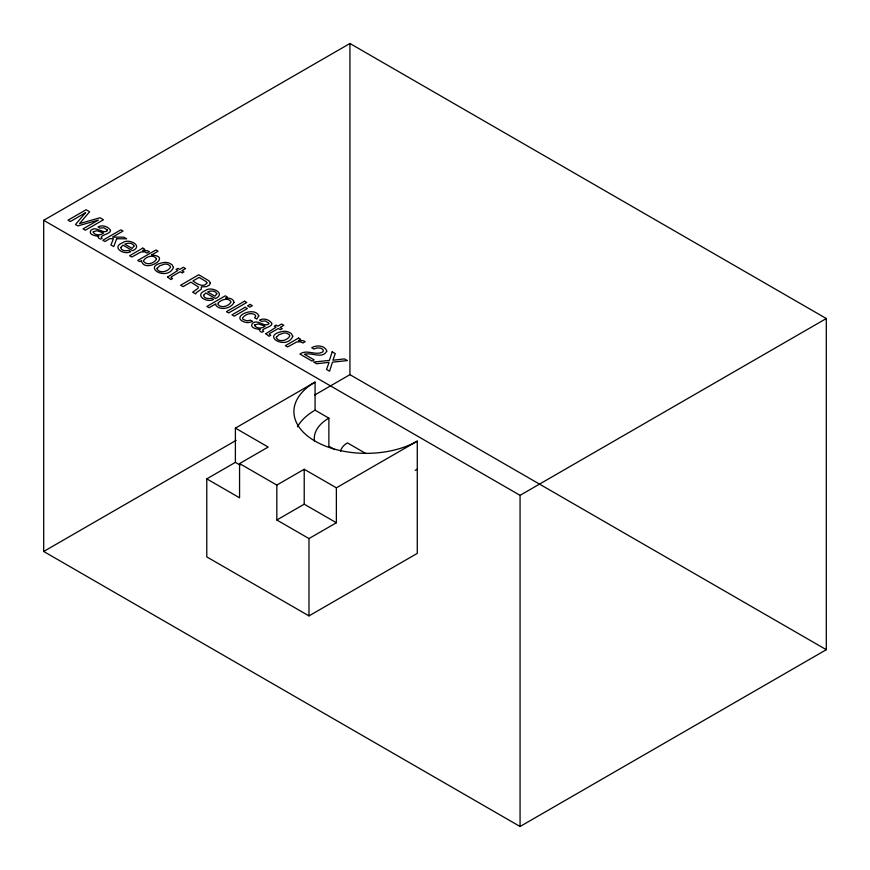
<?xml version="1.0" encoding="UTF-8"?>
<svg xmlns="http://www.w3.org/2000/svg" width="870" height="870" viewBox="0 0 870 870"><rect width="100%" height="100%" fill="white"/><g stroke="black" fill="none" stroke-linecap="round" stroke-linejoin="round"><path stroke-width="1.3" d="M43.696 220.306L349.936 43.5L826.304 318.529L826.304 649.694L520.064 826.5L43.696 551.471L43.696 220.306L520.064 495.334L826.304 318.529M315.07 382.115A72.264 41.727 0 0 0 315.07 441.123A72.264 41.727 0 0 0 417.274 441.123L417.274 553.374L308.981 615.895L206.777 556.898L206.777 478.87L235.389 462.351L235.389 428.116L315.07 382.115L315.07 410.172A72.264 41.727 0 0 0 297.431 426.8M43.696 551.471L236.118 440.372M314.733 394.991L349.936 374.665L826.304 649.694M206.777 478.87L239.565 497.803L239.565 463.569L268.177 447.049L235.389 428.116M239.565 463.569L276.823 485.079L304.217 469.267L336.375 487.82L417.274 441.123M276.823 485.079L276.823 519.999L304.217 504.187L336.375 522.75L336.375 487.82M276.823 519.999L308.981 538.563L336.375 522.75M315.07 410.172L328.871 418.144L328.871 446.212L334.667 449.562M365.791 453.498L347.435 442.895A23.534 13.583 0 0 0 340.627 451.323M235.389 462.351L240.066 465.058M520.064 495.334L520.064 826.5M349.936 43.5L349.936 374.665M308.981 538.563L308.981 615.895M304.217 469.267L304.217 504.187M417.274 469.18A72.264 41.727 0 0 1 415.186 470.344M314.472 440.97A49.786 28.743 0 0 1 328.871 418.144M258.803 315.919L256.748 319.051L254.595 317.8L255.726 316.114L255.41 315.234C251.702 311.851 245.383 314.113 242.763 317.767A3.85 2.218 0 0 0 243.285 319.54L247.069 320.856L250.506 320.16L252.659 321.411L249.733 322.346A6.405 3.697 0 0 1 245.644 322.411C228.451 317.43 254.834 305.435 258.803 315.919M167.595 277.019L170.803 279.542L172.554 278.53L171.009 277.53L171.466 276.725L180.09 271.755L182.2 272.973L184.005 271.918L181.895 270.7L185.582 268.58L183.342 267.286L179.655 269.406L177.871 268.373L176.055 269.428L177.839 270.461L167.595 277.019M265.828 333.732L269.047 336.266L270.798 335.254L269.254 334.254L269.711 333.449L278.335 328.469L280.434 329.687L282.25 328.642L280.14 327.424L283.827 325.293L281.586 323.999L277.9 326.13L276.105 325.097L274.3 326.141L276.084 327.174L265.828 333.732M120.723 247.548C121.126 250.864 125.976 251.223 128.564 250.375L130.739 251.637C124.019 255.508 110.762 247.254 122.703 242.697C128.445 237.978 143.767 245.634 132.675 250.734L123.007 245.144L120.723 247.548M203.536 295.365C203.928 298.671 208.778 299.03 211.367 298.182L213.552 299.443C206.821 303.315 193.564 295.06 205.505 290.504C211.247 285.784 226.57 293.44 215.488 298.54L205.809 292.951L203.536 295.365M107.38 230.071L107.314 230.8C102.442 234.334 96.113 225.33 90.915 230.354C87.772 234.508 95.874 236.444 98.843 235.977L98.005 236.912L98.865 238.336L100.615 239.098L102.247 238.141C97.473 235.911 110.207 234.193 110.523 230.735L110.403 230.082C107.804 226.352 102.116 224.58 98.038 226.939L100.104 228.136L103.856 227.712L107.38 230.071M268.786 323.248L268.721 323.988C263.849 327.522 257.52 318.507 252.322 323.542C249.168 327.696 257.281 329.632 260.25 329.164L259.412 330.089L260.271 331.524L262.022 332.275L263.653 331.329C258.879 329.099 271.614 327.381 271.929 323.923L271.81 323.27C269.211 319.54 263.523 317.767 259.445 320.127L261.511 321.324L265.263 320.899L268.786 323.248M157.1 268.362L157.024 269.026C159.819 274.006 168.41 271.505 170.531 267.123L169.824 265.665L167.834 264.491A4.274 2.469 0 0 0 164.365 264.175L159.699 265.796L157.1 268.362M276.41 337.245L276.323 337.897C279.118 342.889 287.709 340.387 289.83 335.994L289.134 334.537L287.133 333.373A4.274 2.469 0 0 0 283.663 333.047L278.998 334.678L276.41 337.245M210.355 282.978L209.485 284.947L206.56 286.621L201.329 286.893L201.285 289.242L196.402 292.57L195.674 293.908L192.661 292.168L197.947 288.438L198.306 286.839L190.856 282.152L183.081 286.632L180.634 285.219L198.741 274.768L208.865 280.782L210.355 282.978M156.513 258.825C154.806 263.24 146.758 265.818 143.593 261.424L143.55 260.619C145.758 256.498 153.849 254.127 156.513 258.825M141.484 260.674C143.909 274.072 173.315 256.367 151.51 255.008L158.079 251.212L155.926 249.973L137.743 260.467L139.798 261.642L141.484 260.674M173.489 267.373C167.388 282.174 139.852 266.187 164.365 262.425A7.71 4.448 0 0 1 169.4 263.197L171.999 264.665L173.489 267.373M292.788 336.255C286.698 351.056 259.151 335.059 283.663 331.296A7.71 4.448 0 0 1 288.699 332.068L291.298 333.547L292.788 336.255M93.329 231.757L93.199 232.431C95.461 235.694 100.8 235.444 103.704 233.051L96.885 230.68L93.329 231.757M254.736 324.945L254.605 325.619C256.867 328.882 262.207 328.632 265.111 326.239L258.292 323.868L254.736 324.945M134.013 245.992L132.164 248.396L124.823 244.165C127.607 242.73 132.697 242.502 134.013 245.992M216.815 293.799L214.966 296.202L207.636 291.972C210.409 290.536 215.499 290.308 216.815 293.799M206.908 282.837C203.917 288.427 196.283 283.359 192.901 280.966L199.089 277.399L206.114 281.565L206.908 282.837M326.783 351.034C322.585 359.462 311.373 352.013 304.467 354.297L314.113 359.865L312.015 361.072L299.889 354.079C307.066 348.805 316.223 356.341 323.129 351.654L323.096 349.631L320.78 348.152L317.061 347.869L313.972 349.055L311.721 347.75C316.234 344.803 324.988 345.26 326.783 351.034M234.008 302.412C231.17 308.469 220.382 310.916 215.891 305.337L215.847 303.837L209.104 307.741L206.875 306.457L225.286 295.822L227.451 297.072L225.7 298.084C228.777 297.801 233.747 298.595 234.008 302.412M332.188 351.806L329.436 360.408L313.668 362.029L316.626 363.736L329.088 362.333L326.522 369.456L329.567 371.207L332.481 362.17L347.391 360.582L344.466 358.897L332.949 360.245L335.254 353.579L332.188 351.806M116.667 238.75L113.742 246.601L110.903 244.97L113.448 238.739L109.881 238.652L104.922 241.512L102.79 240.283L120.908 229.821L123.04 231.061L112.524 237.129L123.823 237.173L126.661 238.815L116.667 238.75M218.272 302.869L217.957 304.456C221.197 308.632 228.505 306.251 230.876 302.281L230.854 301.477C227.799 297.29 221.241 299.715 218.272 302.869M85.554 212.693L75.483 224.514L77.908 225.917L98.353 220.077L83.031 228.875L85.358 230.213L103.476 219.762L99.996 217.75L79.518 223.612L89.621 211.769L86.108 209.735L68.001 220.197L70.34 221.545L85.554 212.693M142.778 248.124L129.576 255.747L131.794 257.02L140.94 252.006L144.681 251.887L147.095 253.039L149.433 251.691L147.302 250.669L142.604 250.658L144.888 249.331L142.778 248.124M244.535 301.205L226.417 311.656L228.647 312.939L246.754 302.477L244.535 301.205M245.112 307.273L231.975 314.864L234.226 316.169L247.374 308.578L245.112 307.273M250.081 304.402L247.569 305.859L249.82 307.153L252.343 305.707L250.081 304.402M298.573 338.071L285.371 345.694L287.589 346.967L296.735 341.953L300.476 341.834L302.89 342.997L305.229 341.638L303.097 340.616L298.399 340.605L300.683 339.289L298.573 338.071"/></g></svg>
